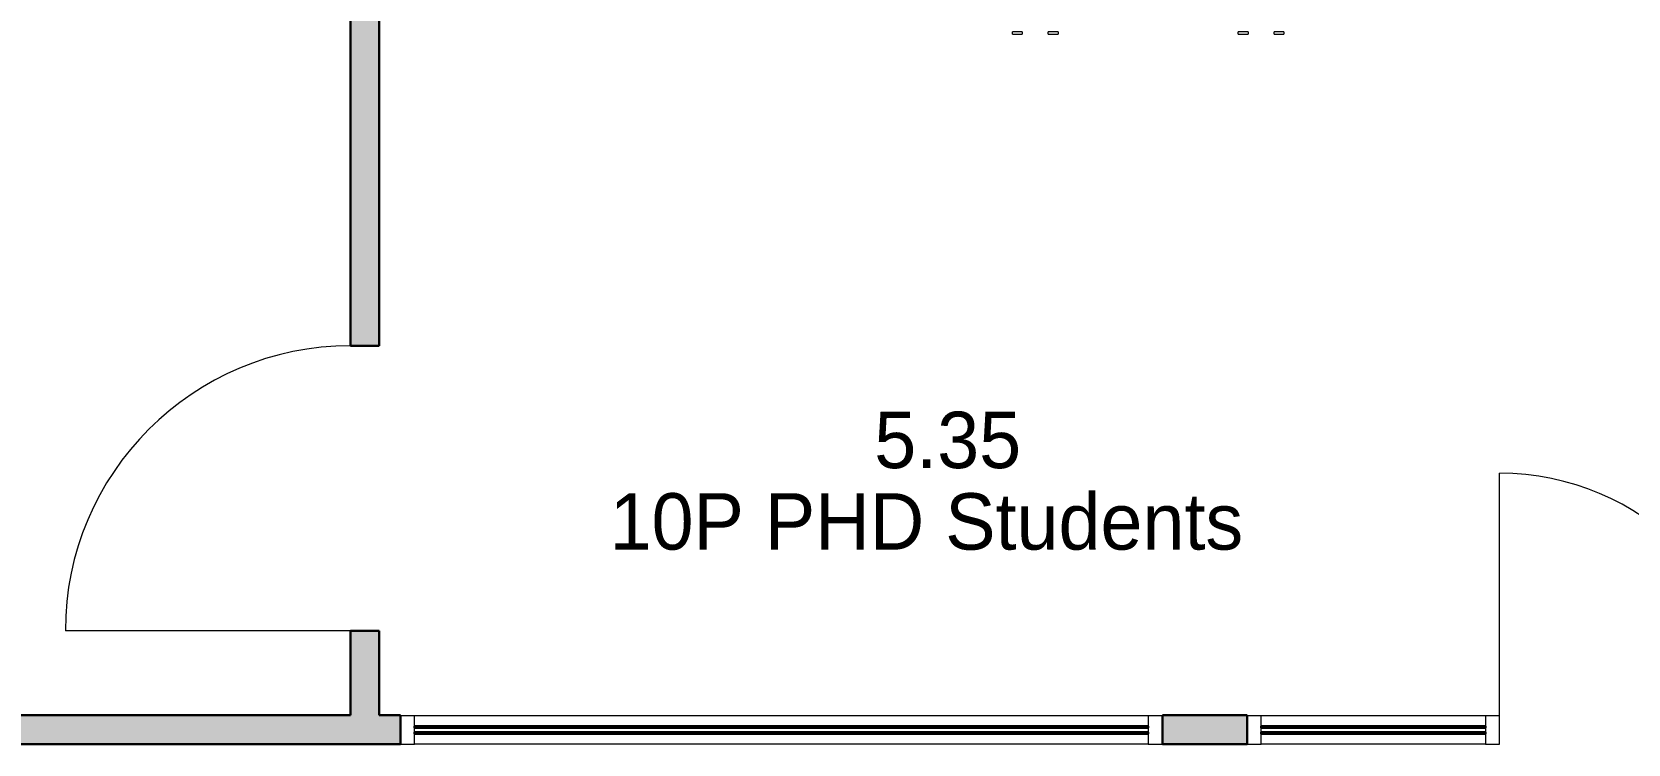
# Model space of a CAD drawing. Header units: millimetres. Extents: x 155927 to 326028, y -36033 to 97293.
# Drawn here: x 188145 to 193801, y 28408 to 30933 of the extents above; entities that cross this region are included whole.
import ezdxf

# ---------------------------------------------------------------- set-up
doc = ezdxf.new("R2010")
doc.units = ezdxf.units.MM
doc.header["$MEASUREMENT"] = 0
for name, color, linetype, lineweight in [('A-AREA-IDEN', 7, 'CONTINUOUS', 9), ('A-DOOR', 4, 'CONTINUOUS', 9), ('A-GLAZ-CURT', 7, 'CONTINUOUS', 9), ('A-GLAZ-CWMG', 7, 'CONTINUOUS', 9), ('A-WALL-PATT', 7, 'CONTINUOUS', 9), ('I-FURN', 8, 'CONTINUOUS', 9), ('I-WALL', 7, 'CONTINUOUS', 9)]:
    doc.layers.add(name, color=color, linetype=linetype, lineweight=lineweight)
doc.styles.add('Century Gothic', font='GOTHIC.TTF', dxfattribs={"height": 200})

msp = doc.modelspace()

# ---------------------------------------------------------------- hatches: boundary and pattern name
at = {"layer": 'A-GLAZ-CURT'}
h = msp.add_hatch(color=256, dxfattribs=at)
h.paths.add_polyline_path([(189900.8, 28443.6), (189900.8, 28449.6), (189500.8, 28449.6), (189500.8, 28443.6)], flags=0)
h.paths.add_polyline_path([(189900.8, 28465.6), (189900.8, 28471.6), (189500.8, 28471.6), (189500.8, 28465.6)], flags=0)
h = msp.add_hatch(color=256, dxfattribs=at)
h.paths.add_polyline_path([(189900.8, 28471.6), (189900.8, 28465.6), (190800.8, 28465.6), (190800.8, 28471.6), (190302.3, 28471.6)], flags=0)
h.paths.add_polyline_path([(189900.8, 28449.6), (189900.8, 28443.6), (190800.8, 28443.6), (190800.8, 28449.6), (190302.3, 28449.6)], flags=0)
h = msp.add_hatch(color=256, dxfattribs=at)
h.paths.add_polyline_path([(190800.8, 28471.6), (190800.8, 28465.6), (191700.8, 28465.6), (191700.8, 28471.6), (191202.3, 28471.6)], flags=0)
h.paths.add_polyline_path([(190800.8, 28449.6), (190800.8, 28443.6), (191700.8, 28443.6), (191700.8, 28449.6), (191202.3, 28449.6)], flags=0)
h = msp.add_hatch(color=256, dxfattribs=at)
h.paths.add_polyline_path([(192100.8, 28443.6), (192100.8, 28449.6), (191700.8, 28449.6), (191700.8, 28443.6)], flags=0)
h.paths.add_polyline_path([(192100.8, 28465.6), (192100.8, 28471.6), (191700.8, 28471.6), (191700.8, 28465.6)], flags=0)
h = msp.add_hatch(color=256, dxfattribs=at)
h.paths.add_polyline_path([(192900.8, 28443.6), (192900.8, 28449.6), (192500.8, 28449.6), (192500.8, 28443.6)], flags=0)
h.paths.add_polyline_path([(192900.8, 28465.6), (192900.8, 28471.6), (192500.8, 28471.6), (192500.8, 28465.6)], flags=0)
h = msp.add_hatch(color=256, dxfattribs=at)
h.paths.add_polyline_path([(193295.8, 28443.6), (193295.8, 28449.6), (192900.8, 28449.6), (192900.8, 28443.6), (193174, 28443.6)], flags=0)
h.paths.add_polyline_path([(193174, 28465.6), (193295.8, 28465.6), (193295.8, 28471.6), (192900.8, 28471.6), (192900.8, 28465.6)], flags=0)
at = {"layer": 'A-WALL-PATT'}
h = msp.add_hatch(color=256, dxfattribs=at)
h.paths.add_polyline_path([(189375.8, 28407.6), (189375.8, 28809.6), (189273.8, 28809.6), (189273.8, 28407.6)], flags=0)
h.paths.add_polyline_path([(189375.8, 29819.6), (189375.8, 33860.8), (189273.8, 33860.8), (189273.8, 29819.6)], flags=0)
h = msp.add_hatch(color=256, dxfattribs=at)
h.paths.add_polyline_path([(189273.8, 28407.6), (189273.8, 28509.6), (187620.8, 28509.6), (187620.8, 28407.6), (189022.3, 28407.6)], flags=0)
h.paths.add_polyline_path([(183432.8, 28407.6), (184020.8, 28407.6), (184020.8, 28509.6), (183432.8, 28509.6), (183432.8, 28458.6)], flags=0)
h = msp.add_hatch(color=256, dxfattribs=at)
h.paths.add_polyline_path([(197881.3, 28407.6), (197881.3, 28509.6), (197848.8, 28509.6), (197848.8, 28407.6)], flags=0)
h.paths.add_polyline_path([(195450.8, 28407.6), (195450.8, 28509.6), (195150.8, 28509.6), (195150.8, 28407.6)], flags=0)
h.paths.add_polyline_path([(192450.8, 28407.6), (192450.8, 28509.6), (192150.8, 28509.6), (192150.8, 28407.6)], flags=0)
h.paths.add_polyline_path([(189375.8, 28407.6), (189450.8, 28407.6), (189450.8, 28509.6), (189375.8, 28509.6)], flags=0)

# ---------------------------------------------------------------- linework, layer by layer
at = {"layer": 'A-DOOR', "lineweight": 20}
msp.add_line((193345.8, 28457.6), (193345.8, 29367.6), dxfattribs=at)
at = {"layer": 'A-DOOR'}
msp.add_line((189273.8, 28809.6), (188263.8, 28809.6), dxfattribs=at)
for centre, radius, start, end in [((189273.8, 28809.6), 1010, 90, 180), ((193345.8, 28457.6), 910, 0, 90)]:
    msp.add_arc(centre, radius, start, end, dxfattribs=at)
at = {"layer": 'A-GLAZ-CURT', "lineweight": 30}
for p, q in [((189900.8, 28471.6), (189500.8, 28471.6)), ((189500.8, 28471.6), (189500.8, 28465.6)), ((189500.8, 28465.6), (189900.8, 28465.6)), ((189900.8, 28449.6), (189500.8, 28449.6)), ((189500.8, 28449.6), (189500.8, 28443.6)), ((189900.8, 28465.6), (189900.8, 28471.6)), ((190800.8, 28471.6), (189900.8, 28471.6)), ((189900.8, 28471.6), (189900.8, 28465.6)), ((189900.8, 28465.6), (190800.8, 28465.6)), ((189900.8, 28443.6), (189900.8, 28449.6)), ((190800.8, 28449.6), (189900.8, 28449.6)), ((189900.8, 28449.6), (189900.8, 28443.6)), ((190800.8, 28465.6), (190800.8, 28471.6)), ((191700.8, 28471.6), (190800.8, 28471.6)), ((190800.8, 28471.6), (190800.8, 28465.6)), ((190800.8, 28465.6), (191700.8, 28465.6)), ((190800.8, 28443.6), (190800.8, 28449.6)), ((191700.8, 28449.6), (190800.8, 28449.6)), ((190800.8, 28449.6), (190800.8, 28443.6)), ((191700.8, 28465.6), (191700.8, 28471.6)), ((192100.8, 28471.6), (191700.8, 28471.6)), ((191700.8, 28471.6), (191700.8, 28465.6)), ((191700.8, 28465.6), (192100.8, 28465.6)), ((191700.8, 28443.6), (191700.8, 28449.6)), ((192100.8, 28449.6), (191700.8, 28449.6)), ((191700.8, 28449.6), (191700.8, 28443.6)), ((192100.8, 28465.6), (192100.8, 28471.6)), ((192100.8, 28443.6), (192100.8, 28449.6)), ((192900.8, 28471.6), (192500.8, 28471.6)), ((192500.8, 28471.6), (192500.8, 28465.6)), ((192500.8, 28465.6), (192900.8, 28465.6)), ((192900.8, 28449.6), (192500.8, 28449.6)), ((192500.8, 28449.6), (192500.8, 28443.6)), ((193295.8, 28471.6), (192900.8, 28471.6)), ((192900.8, 28471.6), (192900.8, 28465.6)), ((192900.8, 28465.6), (192900.8, 28471.6)), ((192900.8, 28465.6), (193295.8, 28465.6)), ((193295.8, 28449.6), (192900.8, 28449.6)), ((192900.8, 28449.6), (192900.8, 28443.6)), ((192900.8, 28443.6), (192900.8, 28449.6)), ((193295.8, 28465.6), (193295.8, 28471.6)), ((193295.8, 28443.6), (193295.8, 28449.6)), ((189500.8, 28443.6), (189900.8, 28443.6)), ((189900.8, 28443.6), (190800.8, 28443.6)), ((190800.8, 28443.6), (191700.8, 28443.6)), ((191700.8, 28443.6), (192100.8, 28443.6)), ((192500.8, 28443.6), (192900.8, 28443.6)), ((192900.8, 28443.6), (193295.8, 28443.6))]:
    msp.add_line(p, q, dxfattribs=at)
at = {"layer": 'A-GLAZ-CWMG', "lineweight": 20}
for p, q in [((189500.8, 28507.6), (189450.8, 28507.6)), ((189450.8, 28507.6), (189450.8, 28407.6)), ((189500.8, 28407.6), (189500.8, 28507.6)), ((192500.8, 28507.6), (192450.8, 28507.6)), ((192450.8, 28507.6), (192450.8, 28407.6)), ((192500.8, 28407.6), (192500.8, 28507.6)), ((189450.8, 28407.6), (189500.8, 28407.6)), ((192450.8, 28407.6), (192500.8, 28407.6))]:
    msp.add_line(p, q, dxfattribs=at)
at = {"layer": 'A-GLAZ-CWMG'}
for p, q in [((189900.8, 28507.6), (189500.8, 28507.6)), ((190800.8, 28507.6), (189900.8, 28507.6)), ((191700.8, 28507.6), (190800.8, 28507.6)), ((192100.8, 28507.6), (191700.8, 28507.6)), ((192900.8, 28507.6), (192500.8, 28507.6)), ((193295.8, 28507.6), (192900.8, 28507.6)), ((189900.8, 28407.6), (189500.8, 28407.6)), ((190800.8, 28407.6), (189900.8, 28407.6)), ((191700.8, 28407.6), (190800.8, 28407.6)), ((192100.8, 28407.6), (191700.8, 28407.6)), ((192900.8, 28407.6), (192500.8, 28407.6)), ((193295.8, 28407.6), (192900.8, 28407.6))]:
    msp.add_line(p, q, dxfattribs=at)
at = {"layer": 'A-GLAZ-CWMG', "lineweight": 20, "extrusion": (0, 0, -1)}
for p, q in [((192150.8, 28507.6), (192100.8, 28507.6)), ((192100.8, 28507.6), (192100.8, 28407.6)), ((192150.8, 28407.6), (192150.8, 28507.6)), ((193345.8, 28507.6), (193295.8, 28507.6)), ((193295.8, 28507.6), (193295.8, 28407.6)), ((193345.8, 28407.6), (193345.8, 28507.6)), ((192100.8, 28407.6), (192150.8, 28407.6)), ((193295.8, 28407.6), (193345.8, 28407.6))]:
    msp.add_line(p, q, dxfattribs=at)
at = {"layer": 'I-FURN'}
for p, q in [((191654.4, 30932.6), (191619.4, 30932.6)), ((191619.4, 30925.1), (191619.4, 30932.6)), ((191619.4, 30924.7), (191619.4, 30925.1)), ((191619.4, 30924.6), (191654.4, 30924.6)), ((191619.4, 30924.6), (191654.4, 30924.6)), ((191654.4, 30932.6), (191654.4, 30925.1)), ((191654.4, 30925.1), (191654.4, 30924.7)), ((191781.4, 30932.6), (191746.4, 30932.6)), ((191746.4, 30925.1), (191746.4, 30932.6)), ((191746.4, 30924.7), (191746.4, 30925.1)), ((191746.4, 30924.6), (191781.4, 30924.6)), ((191746.4, 30924.6), (191781.4, 30924.6)), ((191781.4, 30932.6), (191781.4, 30925.1)), ((191781.4, 30925.1), (191781.4, 30924.7)), ((192454.4, 30932.6), (192419.4, 30932.6)), ((192419.4, 30925.1), (192419.4, 30932.6)), ((192419.4, 30924.7), (192419.4, 30925.1)), ((192419.4, 30924.6), (192454.4, 30924.6)), ((192419.4, 30924.6), (192454.4, 30924.6)), ((192454.4, 30932.6), (192454.4, 30925.1)), ((192454.4, 30925.1), (192454.4, 30924.7)), ((192581.4, 30932.6), (192546.4, 30932.6)), ((192546.4, 30925.1), (192546.4, 30932.6)), ((192546.4, 30924.7), (192546.4, 30925.1)), ((192546.4, 30924.6), (192581.4, 30924.6)), ((192546.4, 30924.6), (192581.4, 30924.6)), ((192581.4, 30932.6), (192581.4, 30925.1)), ((192581.4, 30925.1), (192581.4, 30924.7))]:
    msp.add_line(p, q, dxfattribs=at)
at = {"layer": 'I-WALL', "lineweight": 30}
for p, q in [((189273.8, 33860.8), (189273.8, 29819.6)), ((189375.8, 29819.6), (189375.8, 33860.8)), ((189273.8, 29819.6), (189375.8, 29819.6)), ((189273.8, 28809.6), (189273.8, 28509.6)), ((189375.8, 28809.6), (189273.8, 28809.6)), ((189375.8, 28509.6), (189375.8, 28809.6)), ((189273.8, 28509.6), (187620.8, 28509.6)), ((189450.8, 28509.6), (189375.8, 28509.6)), ((189450.8, 28407.6), (189450.8, 28509.6)), ((192450.8, 28509.6), (192150.8, 28509.6)), ((192150.8, 28509.6), (192150.8, 28407.6)), ((192450.8, 28407.6), (192450.8, 28509.6)), ((187620.8, 28407.6), (189273.8, 28407.6)), ((189273.8, 28407.6), (189375.8, 28407.6)), ((189375.8, 28407.6), (189450.8, 28407.6)), ((192150.8, 28407.6), (192450.8, 28407.6))]:
    msp.add_line(p, q, dxfattribs=at)

# ---------------------------------------------------------------- texts
at = {"layer": 'A-AREA-IDEN', "style": 'Century Gothic'}
for s, p in [('5.35', (191129.9, 29386)), ('10P PHD Students', (190192.1, 29097.1))]:
    msp.add_text(s, height=200, dxfattribs=at).set_placement(p)

doc.saveas('drawing.dxf')
